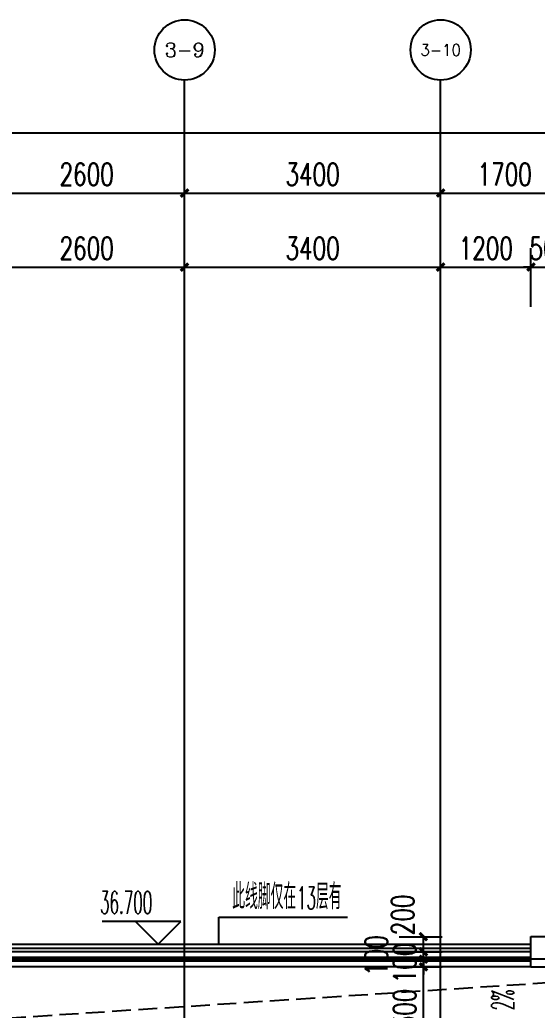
# Model space of a CAD drawing. Extents: x -59851 to 653804, y -249523 to 437614.
# Drawn here: x -29302 to -22432, y 22530 to 35677 of the extents above; entities that cross this region are included whole.
import ezdxf
from ezdxf.enums import TextEntityAlignment as Align

# ---------------------------------------------------------------- set-up
doc = ezdxf.new("R2010")
doc.units = 0
doc.header["$LTSCALE"] = 1000
doc.header["$MEASUREMENT"] = 0
doc.linetypes.add('DASH', pattern=[0.35, 0.25, -0.1])
for name, color, linetype in [('A-外装饰线脚', 7, 'Continuous'), ('A-疏散距离', 105, 'DASH'), ('A-第三道尺寸线', 105, 'Continuous'), ('A-线脚看线', 9, 'Continuous'), ('AE-FLOR', 151, 'Continuous'), ('AXIS', 3, 'Continuous'), ('AXIS_TEXT', 7, 'Continuous'), ('DIM_ELEV', 3, 'Continuous'), ('DIM_LEAD', 3, 'Continuous'), ('DIM_SYMB', 3, 'Continuous'), ('DOTE', 16, 'Continuous'), ('PUB_TEXT', 7, 'Continuous'), ('WALL', 2, 'Continuous'), ('栏杆', 142, 'Continuous')]:
    doc.layers.add(name, color=color, linetype=linetype)
doc.styles.add('_TCH_AXIS', font='COMPLEX', dxfattribs={"bigfont": 'GBCBIG'})
doc.styles.add('_TCH_DIM', font='SIMPLEX.shx', dxfattribs={"width": 0.7, "bigfont": 'GBCBIG.shx'})
doc.styles.add('_TCH_DIM_T3', font='SIMPLEX.shx', dxfattribs={"width": 0.705882, "bigfont": 'GBCBIG.shx'})
doc.styles.add('COMPLEX', font='COMPLEX')
doc.dimstyles.new('_TCH_ARCH&&100', dxfattribs={"dimtxt": 297.5, "dimasz": 100, "dimexe": 250, "dimexo": 300, "dimgap": 100, "dimtad": 1, "dimdec": 0, "dimzin": 0, "dimdsep": 46, "dimtxsty": '_TCH_DIM_T3', "dimblk": 'ARCHTICK', "dimcen": 0.09, "dimclrt": 7, "dimazin": 2, "dimtfac": 1, "dimtdec": 0, "dimtix": 1, "dimtmove": 2, "dimatfit": 3, "dimfxl": 0, "dimtolj": 1, "dimtzin": 0, "dimarcsym": 0})

# ---------------------------------------------------------------- blocks, each defined once
blk = doc.blocks.new('zhouxianssceng0329')
at = {"layer": 'DOTE'}
for p, q in [((-27114, 132090), (-27114, 156469)), ((-23714, 132090), (-23714, 156469)), ((5501, 148798), (-44989, 148798))]:
    blk.add_line(p, q, dxfattribs=at)
blk = doc.blocks.new('ssxianjiao0329')
at = {"layer": 'A-线脚看线'}
blk.add_lwpolyline([(-32414, 148948), (-22514, 148948)], dxfattribs=at)
blk = doc.blocks.new('hhhhxintongqutong0329')
at = {"layer": 'AE-FLOR'}
for points in [[(-22514, 22183), (-32414, 22183)], [(-22514, 21983), (-32414, 21983)]]:
    blk.add_lwpolyline(points, dxfattribs=at)
at = {"layer": 'WALL'}
for p, q in [((-22514, 21983), (-22514, 22383)), ((-22514, 22383), (-21914, 22383)), ((-22514, 21983), (-21914, 21983))]:
    blk.add_line(p, q, dxfattribs=at)
at = {"layer": '栏杆'}
for points in [[(-22514, 22108), (-32414, 22108)], [(-22514, 22058), (-32414, 22058)]]:
    blk.add_lwpolyline(points, dxfattribs=at)
blk = doc.blocks.new('_ArchTick')
at = {"color": 0, "linetype": 'ByBlock', "const_width": 0.4}
blk.add_lwpolyline([(-0.5, -0.5), (0.5, 0.5)], dxfattribs=at)
blk = doc.blocks.new('*D2009')
at = {"layer": 'A-第三道尺寸线', "color": 0, "lineweight": -2, "transparency": 16777216}
for p, q in [((-24264, 23106), (-23692, 23106)), ((-23942, 21806), (-23942, 23106)), ((-24264, 21806), (-23692, 21806))]:
    blk.add_line(p, q, dxfattribs=at)
at = {"layer": 'Defpoints', "color": 0, "transparency": 16777216}
for p in [(-24564, 23106), (-23942, 23106), (-24564, 21806)]:
    blk.add_point(p, dxfattribs=at)
at = {"layer": 'A-第三道尺寸线', "color": 0, "lineweight": -2, "transparency": 16777216, "xscale": 100, "yscale": 100, "zscale": 100}
for p, rotation in [((-23942, 23106), 90), ((-23942, 21806), 270)]:
    blk.add_blockref('_ArchTick', p, dxfattribs=dict(at, rotation=rotation))
at = {"layer": 'A-第三道尺寸线', "color": 7, "transparency": 16777216, "insert": (-24190, 22456), "char_height": 297.5, "attachment_point": 5, "rotation": 90, "style": '_TCH_DIM_T3'}
blk.add_mtext('\\A1;1300', dxfattribs=at)
blk = doc.blocks.new('*D2010')
at = {"layer": 'A-第三道尺寸线', "color": 0, "lineweight": -2, "transparency": 16777216}
for p, q in [((-23942, 23206), (-23942, 23306)), ((-24264, 23206), (-23692, 23206)), ((-23942, 23106), (-23942, 23206)), ((-24264, 23106), (-23692, 23106)), ((-23942, 23106), (-23942, 23006))]:
    blk.add_line(p, q, dxfattribs=at)
at = {"layer": 'Defpoints', "color": 0, "transparency": 16777216}
for p in [(-24564, 23206), (-23942, 23206), (-24564, 23106)]:
    blk.add_point(p, dxfattribs=at)
at = {"layer": 'A-第三道尺寸线', "color": 0, "lineweight": -2, "transparency": 16777216, "xscale": 100, "yscale": 100, "zscale": 100}
for p, rotation in [((-23942, 23206), 270), ((-23942, 23106), 90)]:
    blk.add_blockref('_ArchTick', p, dxfattribs=dict(at, rotation=rotation))
at = {"layer": 'A-第三道尺寸线', "color": 7, "transparency": 16777216, "insert": (-24190, 23156), "char_height": 297.5, "attachment_point": 5, "rotation": 90, "style": '_TCH_DIM_T3'}
blk.add_mtext('\\A1;100', dxfattribs=at)
blk = doc.blocks.new('*D2011')
at = {"layer": 'A-第三道尺寸线', "color": 0, "lineweight": -2, "transparency": 16777216}
for p, q in [((-23942, 23306), (-23942, 23406)), ((-24264, 23306), (-23692, 23306)), ((-23942, 23206), (-23942, 23306)), ((-24264, 23206), (-23692, 23206)), ((-23942, 23206), (-23942, 23106))]:
    blk.add_line(p, q, dxfattribs=at)
at = {"layer": 'Defpoints', "color": 0, "transparency": 16777216}
for p in [(-24564, 23306), (-23942, 23306), (-24564, 23206)]:
    blk.add_point(p, dxfattribs=at)
at = {"layer": 'A-第三道尺寸线', "color": 0, "lineweight": -2, "transparency": 16777216, "xscale": 100, "yscale": 100, "zscale": 100}
for p, rotation in [((-23942, 23306), 270), ((-23942, 23206), 90)]:
    blk.add_blockref('_ArchTick', p, dxfattribs=dict(at, rotation=rotation))
at = {"layer": 'A-第三道尺寸线', "color": 7, "transparency": 16777216, "insert": (-24567, 23256), "char_height": 297.5, "attachment_point": 5, "rotation": 90, "style": '_TCH_DIM_T3'}
blk.add_mtext('\\A1;100', dxfattribs=at)
blk = doc.blocks.new('*D2012')
at = {"layer": 'A-第三道尺寸线', "color": 0, "lineweight": -2, "transparency": 16777216}
for p, q in [((-24264, 23506), (-23692, 23506)), ((-23942, 23306), (-23942, 23506)), ((-24264, 23306), (-23692, 23306))]:
    blk.add_line(p, q, dxfattribs=at)
at = {"layer": 'Defpoints', "color": 0, "transparency": 16777216}
for p in [(-24564, 23506), (-23942, 23506), (-24564, 23306)]:
    blk.add_point(p, dxfattribs=at)
at = {"layer": 'A-第三道尺寸线', "color": 0, "lineweight": -2, "transparency": 16777216, "xscale": 100, "yscale": 100, "zscale": 100}
for p, rotation in [((-23942, 23506), 90), ((-23942, 23306), 270)]:
    blk.add_blockref('_ArchTick', p, dxfattribs=dict(at, rotation=rotation))
at = {"layer": 'A-第三道尺寸线', "color": 7, "transparency": 16777216, "insert": (-24217, 23795), "char_height": 297.5, "attachment_point": 5, "rotation": 90, "style": '_TCH_DIM_T3'}
blk.add_mtext('\\A1;200', dxfattribs=at)
blk = doc.blocks.new('*D2465')
at = {"layer": 'A-第三道尺寸线', "color": 0, "lineweight": -2, "transparency": 16777216}
for p, q in [((-29714, 31867), (-29714, 32644)), ((-27114, 31867), (-27114, 32644)), ((-29714, 32394), (-27114, 32394))]:
    blk.add_line(p, q, dxfattribs=at)
at = {"layer": 'Defpoints', "color": 0, "transparency": 16777216}
for p in [(-27114, 32394), (-29714, 31567), (-27114, 31567)]:
    blk.add_point(p, dxfattribs=at)
at = {"layer": 'A-第三道尺寸线', "color": 0, "lineweight": -2, "transparency": 16777216, "xscale": 100, "yscale": 100, "zscale": 100, "rotation": 180}
blk.add_blockref('_ArchTick', (-29714, 32394), dxfattribs=at)
at = {"layer": 'A-第三道尺寸线', "color": 0, "lineweight": -2, "transparency": 16777216, "xscale": 100, "yscale": 100, "zscale": 100}
blk.add_blockref('_ArchTick', (-27114, 32394), dxfattribs=at)
at = {"layer": 'A-第三道尺寸线', "color": 7, "transparency": 16777216, "insert": (-28414, 32643), "char_height": 297.5, "attachment_point": 5, "style": '_TCH_DIM_T3'}
blk.add_mtext('\\A1;2600', dxfattribs=at)
blk = doc.blocks.new('*D2466')
at = {"layer": 'A-第三道尺寸线', "color": 0, "lineweight": -2, "transparency": 16777216}
for p, q in [((-27114, 31867), (-27114, 32644)), ((-23714, 31867), (-23714, 32644)), ((-27114, 32394), (-23714, 32394))]:
    blk.add_line(p, q, dxfattribs=at)
at = {"layer": 'Defpoints', "color": 0, "transparency": 16777216}
for p in [(-23714, 32394), (-27114, 31567), (-23714, 31567)]:
    blk.add_point(p, dxfattribs=at)
at = {"layer": 'A-第三道尺寸线', "color": 0, "lineweight": -2, "transparency": 16777216, "xscale": 100, "yscale": 100, "zscale": 100, "rotation": 180}
blk.add_blockref('_ArchTick', (-27114, 32394), dxfattribs=at)
at = {"layer": 'A-第三道尺寸线', "color": 0, "lineweight": -2, "transparency": 16777216, "xscale": 100, "yscale": 100, "zscale": 100}
blk.add_blockref('_ArchTick', (-23714, 32394), dxfattribs=at)
at = {"layer": 'A-第三道尺寸线', "color": 7, "transparency": 16777216, "insert": (-25414, 32643), "char_height": 297.5, "attachment_point": 5, "style": '_TCH_DIM_T3'}
blk.add_mtext('\\A1;3400', dxfattribs=at)
blk = doc.blocks.new('*D2467')
at = {"layer": 'A-第三道尺寸线', "color": 0, "lineweight": -2, "transparency": 16777216}
for p, q in [((-23714, 31867), (-23714, 32644)), ((-22514, 31867), (-22514, 32644)), ((-23714, 32394), (-22514, 32394))]:
    blk.add_line(p, q, dxfattribs=at)
at = {"layer": 'Defpoints', "color": 0, "transparency": 16777216}
for p in [(-22514, 32394), (-23714, 31567), (-22514, 31567)]:
    blk.add_point(p, dxfattribs=at)
at = {"layer": 'A-第三道尺寸线', "color": 0, "lineweight": -2, "transparency": 16777216, "xscale": 100, "yscale": 100, "zscale": 100, "rotation": 180}
blk.add_blockref('_ArchTick', (-23714, 32394), dxfattribs=at)
at = {"layer": 'A-第三道尺寸线', "color": 0, "lineweight": -2, "transparency": 16777216, "xscale": 100, "yscale": 100, "zscale": 100}
blk.add_blockref('_ArchTick', (-22514, 32394), dxfattribs=at)
at = {"layer": 'A-第三道尺寸线', "color": 7, "transparency": 16777216, "insert": (-23114, 32643), "char_height": 297.5, "attachment_point": 5, "style": '_TCH_DIM_T3'}
blk.add_mtext('\\A1;1200', dxfattribs=at)
blk = doc.blocks.new('*D2468')
at = {"layer": 'A-第三道尺寸线', "color": 0, "lineweight": -2, "transparency": 16777216}
for p, q in [((-22514, 31867), (-22514, 32644)), ((-22014, 31867), (-22014, 32644)), ((-22514, 32394), (-22614, 32394)), ((-22514, 32394), (-22014, 32394)), ((-22014, 32394), (-21914, 32394))]:
    blk.add_line(p, q, dxfattribs=at)
at = {"layer": 'Defpoints', "color": 0, "transparency": 16777216}
for p in [(-22014, 32394), (-22514, 31567), (-22014, 31567)]:
    blk.add_point(p, dxfattribs=at)
at = {"layer": 'A-第三道尺寸线', "color": 0, "lineweight": -2, "transparency": 16777216, "xscale": 100, "yscale": 100, "zscale": 100}
blk.add_blockref('_ArchTick', (-22514, 32394), dxfattribs=at)
at = {"layer": 'A-第三道尺寸线', "color": 0, "lineweight": -2, "transparency": 16777216, "xscale": 100, "yscale": 100, "zscale": 100, "rotation": 180}
blk.add_blockref('_ArchTick', (-22014, 32394), dxfattribs=at)
at = {"layer": 'A-第三道尺寸线', "color": 7, "transparency": 16777216, "insert": (-22264, 32643), "char_height": 297.5, "attachment_point": 5, "style": '_TCH_DIM_T3'}
blk.add_mtext('\\A1;500', dxfattribs=at)
blk = doc.blocks.new('*D3363')
at = {"layer": 'AXIS', "color": 0, "lineweight": -2, "transparency": 16777216}
for p, q in [((-29714, 31177), (-29714, 33627)), ((-27114, 31177), (-27114, 33627)), ((-29714, 33377), (-27114, 33377))]:
    blk.add_line(p, q, dxfattribs=at)
at = {"layer": 'Defpoints', "color": 0, "transparency": 16777216}
for p in [(-27114, 33377), (-29714, 30877), (-27114, 30877)]:
    blk.add_point(p, dxfattribs=at)
at = {"layer": 'AXIS', "color": 0, "lineweight": -2, "transparency": 16777216, "xscale": 100, "yscale": 100, "zscale": 100, "rotation": 180}
blk.add_blockref('_ArchTick', (-29714, 33377), dxfattribs=at)
at = {"layer": 'AXIS', "color": 0, "lineweight": -2, "transparency": 16777216, "xscale": 100, "yscale": 100, "zscale": 100}
blk.add_blockref('_ArchTick', (-27114, 33377), dxfattribs=at)
at = {"layer": 'AXIS', "color": 7, "transparency": 16777216, "insert": (-28414, 33626), "char_height": 297.5, "attachment_point": 5, "style": '_TCH_DIM_T3'}
blk.add_mtext('\\A1;2600', dxfattribs=at)
blk = doc.blocks.new('*D3364')
at = {"layer": 'AXIS', "color": 0, "lineweight": -2, "transparency": 16777216}
for p, q in [((-27114, 31177), (-27114, 33627)), ((-23714, 31177), (-23714, 33627)), ((-27114, 33377), (-23714, 33377))]:
    blk.add_line(p, q, dxfattribs=at)
at = {"layer": 'Defpoints', "color": 0, "transparency": 16777216}
for p in [(-23714, 33377), (-27114, 30877), (-23714, 30877)]:
    blk.add_point(p, dxfattribs=at)
at = {"layer": 'AXIS', "color": 0, "lineweight": -2, "transparency": 16777216, "xscale": 100, "yscale": 100, "zscale": 100, "rotation": 180}
blk.add_blockref('_ArchTick', (-27114, 33377), dxfattribs=at)
at = {"layer": 'AXIS', "color": 0, "lineweight": -2, "transparency": 16777216, "xscale": 100, "yscale": 100, "zscale": 100}
blk.add_blockref('_ArchTick', (-23714, 33377), dxfattribs=at)
at = {"layer": 'AXIS', "color": 7, "transparency": 16777216, "insert": (-25414, 33626), "char_height": 297.5, "attachment_point": 5, "style": '_TCH_DIM_T3'}
blk.add_mtext('\\A1;3400', dxfattribs=at)
blk = doc.blocks.new('*D3365')
at = {"layer": 'AXIS', "color": 0, "lineweight": -2, "transparency": 16777216}
for p, q in [((-23714, 31177), (-23714, 33627)), ((-22014, 31177), (-22014, 33627)), ((-23714, 33377), (-22014, 33377))]:
    blk.add_line(p, q, dxfattribs=at)
at = {"layer": 'Defpoints', "color": 0, "transparency": 16777216}
for p in [(-22014, 33377), (-23714, 30877), (-22014, 30877)]:
    blk.add_point(p, dxfattribs=at)
at = {"layer": 'AXIS', "color": 0, "lineweight": -2, "transparency": 16777216, "xscale": 100, "yscale": 100, "zscale": 100, "rotation": 180}
blk.add_blockref('_ArchTick', (-23714, 33377), dxfattribs=at)
at = {"layer": 'AXIS', "color": 0, "lineweight": -2, "transparency": 16777216, "xscale": 100, "yscale": 100, "zscale": 100}
blk.add_blockref('_ArchTick', (-22014, 33377), dxfattribs=at)
at = {"layer": 'AXIS', "color": 7, "transparency": 16777216, "insert": (-22864, 33626), "char_height": 297.5, "attachment_point": 5, "style": '_TCH_DIM_T3'}
blk.add_mtext('\\A1;1700', dxfattribs=at)
blk = doc.blocks.new('*D3375')
at = {"layer": 'AXIS', "color": 0, "lineweight": -2, "transparency": 16777216}
for p, q in [((-44214, 32944), (-44214, 34427)), ((3986, 32944), (3986, 34427)), ((-44214, 34177), (3986, 34177))]:
    blk.add_line(p, q, dxfattribs=at)
at = {"layer": 'Defpoints', "color": 0, "transparency": 16777216}
for p in [(3986, 34177), (-44214, 32644), (3986, 32644)]:
    blk.add_point(p, dxfattribs=at)
at = {"layer": 'AXIS', "color": 0, "lineweight": -2, "transparency": 16777216, "xscale": 100, "yscale": 100, "zscale": 100, "rotation": 180}
blk.add_blockref('_ArchTick', (-44214, 34177), dxfattribs=at)
at = {"layer": 'AXIS', "color": 0, "lineweight": -2, "transparency": 16777216, "xscale": 100, "yscale": 100, "zscale": 100}
blk.add_blockref('_ArchTick', (3986, 34177), dxfattribs=at)
at = {"layer": 'AXIS', "color": 7, "transparency": 16777216, "insert": (-20114, 34426), "char_height": 297.5, "attachment_point": 5, "style": '_TCH_DIM_T3'}
blk.add_mtext('\\A1;48200', dxfattribs=at)
blk = doc.blocks.new('_AXISO')
blk.add_circle((0, 0), 0.5)
at = {"layer": 'AXIS_TEXT', "style": 'COMPLEX', "width": 1.041667}
blk.add_attdef('A', text='', height=0.56, dxfattribs=at).set_placement((-0.25, -0.28), (0.25, -0.28), align=Align.FIT)

msp = doc.modelspace()

# ---------------------------------------------------------------- linework, layer by layer
at = {"layer": 'A-外装饰线脚', "elevation": 0}
msp.add_lwpolyline([(-32413.7, 23405.7), (-22513.7, 23405.7)], dxfattribs=at)
at = {"layer": 'A-疏散距离'}
msp.add_lwpolyline([(-38913.7, 16505.7), (-37505.1, 21897), (-19113.7, 23105.7)], dxfattribs=at)
at = {"layer": 'AXIS'}
for p, q in [((-27113.7, 30876.9), (-27113.7, 34876.9)), ((-23713.7, 30876.9), (-23713.7, 34876.9))]:
    msp.add_line(p, q, dxfattribs=at)
at = {"layer": 'DIM_ELEV'}
for p, q in [((-27163.7, 23705.7), (-28206.5, 23705.7)), ((-27463.7, 23405.7), (-27763.7, 23705.7)), ((-27463.7, 23405.7), (-27163.7, 23705.7))]:
    msp.add_line(p, q, dxfattribs=at)
at = {"layer": 'DIM_LEAD'}
for p, q in [((-26658.3, 23405.7), (-26658.3, 23765.6)), ((-26658.3, 23765.6), (-24951.8, 23765.6))]:
    msp.add_line(p, q, dxfattribs=at)
at = {"layer": 'DIM_LEAD', "const_width": 13.3}
msp.add_lwpolyline([(-26658.3, 23399.1, 1), (-26658.3, 23412.4, 1)], format="xyb", close=True, dxfattribs=at)
at = {"layer": 'DIM_SYMB'}
msp.add_lwpolyline([(-22636.7, 22949.3, 0, 0, 0), (-22636.7, 22454.4, 80, 0, 0), (-22636.7, 22154.4, 0, 0, 0)], format="xyseb", dxfattribs=at)

# ---------------------------------------------------------------- block references
for name, p in [('zhouxianssceng0329', (0, -125592.5)), ('ssxianjiao0329', (0, -125592.5)), ('hhhhxintongqutong0329', (0, 1123.1))]:
    msp.add_blockref(name, p)
at = {"layer": 'AXIS'}
ref = msp.add_blockref('_AXISO', (-27113.7, 35276.9), dxfattribs=dict(at, xscale=800, yscale=800, zscale=800))
ref.add_attrib('A', '3-9', dxfattribs={"layer": 'AXIS_TEXT', "height": 187.78, "style": '_TCH_AXIS'}).set_placement((-27377.5, 35183), (-26849.9, 35183), align=Align.FIT)
ref = msp.add_blockref('_AXISO', (-23713.7, 35276.9), dxfattribs=dict(at, xscale=800, yscale=800, zscale=800))
ref.add_attrib('A', '3-10', dxfattribs={"layer": 'AXIS_TEXT', "height": 152.88, "style": '_TCH_AXIS'}).set_placement((-23983.1, 35200.4), (-23444.4, 35200.4), align=Align.FIT)

# ---------------------------------------------------------------- texts
at = {"layer": 'PUB_TEXT', "style": '_TCH_DIM'}
for s, height, width, p in [('此线脚仅在', 337.59, 0.7, (-26481.6, 23870.6)), ('层有', 337.59, 0.7, (-25369.5, 23870.6)), ('36.700', 297.5, 0.494118, (-28236.5, 23810.7)), ('13', 297.5, 0.494118, (-25621.5, 23870.6))]:
    msp.add_text(s, height=height, dxfattribs=dict(at, width=width)).set_placement(p)
at = {"layer": 'PUB_TEXT', "style": '_TCH_DIM', "width": 0.494118}
msp.add_text('2%', height=297.5, rotation=90, dxfattribs=at).set_placement((-22741.7, 22527.7))

# ---------------------------------------------------------------- dimensions: what is measured, and where the dimension line sits
at = {"layer": 'A-第三道尺寸线'}
for p1, p2, distance, picture, middle in [((-29713.7, 31566.9), (-27113.7, 31566.9), 827.2, '*D2465', (-28413.7, 32642.8)), ((-27113.7, 31566.9), (-23713.7, 31566.9), 827.2, '*D2466', (-25413.7, 32642.8)), ((-23713.7, 31566.9), (-22513.7, 31566.9), 827.2, '*D2467', (-23113.7, 32642.8)), ((-22513.7, 31566.9), (-22013.7, 31566.9), 827.2, '*D2468', (-22263.7, 32642.8)), ((-24563.5, 23105.7), (-24563.5, 23205.7), -621.9, '*D2010', (-24190.4, 23155.7)), ((-24563.5, 21805.7), (-24563.5, 23105.7), -621.9, '*D2009', (-24190.4, 22455.7))]:
    dim = msp.add_aligned_dim(p1=p1, p2=p2, distance=distance, dimstyle='_TCH_ARCH&&100', dxfattribs=at)
    dim.commit()
    dim.dimension.update_dxf_attribs({"geometry": picture, "text_midpoint": middle})
for base, p1, p2, picture, middle in [((-23941.6, 23505.7), (-24563.5, 23305.7), (-24563.5, 23505.7), '*D2012', (-24216.6, 23794.7)), ((-23941.6, 23305.7), (-24563.5, 23205.7), (-24563.5, 23305.7), '*D2011', (-24566.6, 23255.7))]:
    dim = msp.add_linear_dim(base=base, p1=p1, p2=p2, angle=90, dimstyle='_TCH_ARCH&&100', dxfattribs=at)
    dim.commit()
    dim.dimension.update_dxf_attribs({"geometry": picture, "text_midpoint": middle, "dimtype": 161})
at = {"layer": 'AXIS'}
for p1, p2, distance, picture, middle in [((-44213.7, 32644.1), (3986.3, 32644.1), 1532.8, '*D3375', (-20113.7, 34425.6)), ((-29713.7, 30876.9), (-27113.7, 30876.9), 2500, '*D3363', (-28413.7, 33625.6)), ((-27113.7, 30876.9), (-23713.7, 30876.9), 2500, '*D3364', (-25413.7, 33625.6)), ((-23713.7, 30876.9), (-22013.7, 30876.9), 2500, '*D3365', (-22863.7, 33625.6))]:
    dim = msp.add_aligned_dim(p1=p1, p2=p2, distance=distance, dimstyle='_TCH_ARCH&&100', dxfattribs=at)
    dim.commit()
    dim.dimension.update_dxf_attribs({"geometry": picture, "text_midpoint": middle})

doc.saveas('drawing.dxf')
